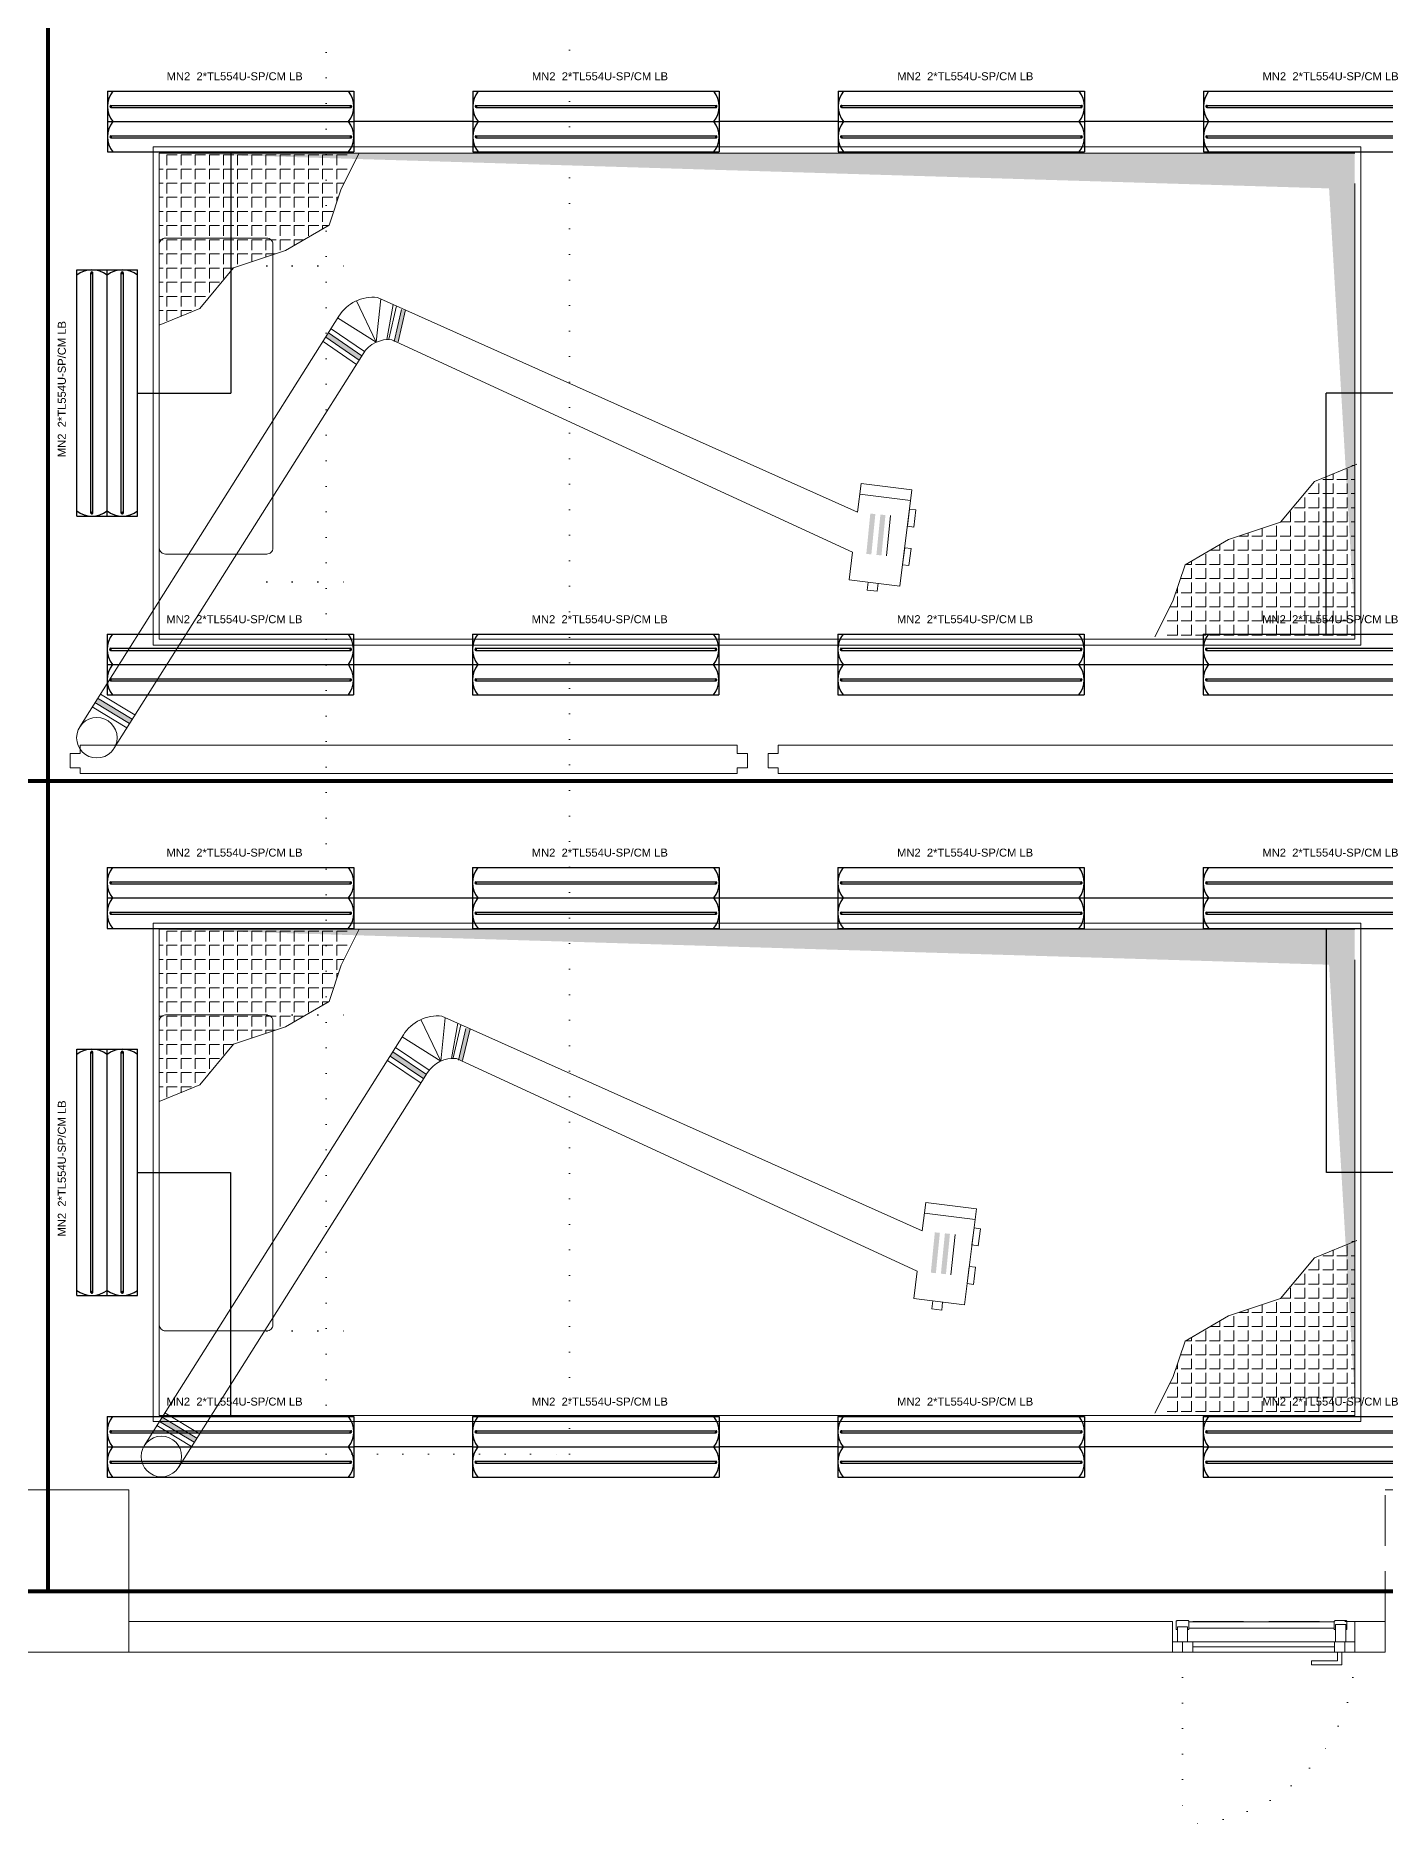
# Model space of a CAD drawing. Header units: metres. Extents: x -13316 to 152404, y -3899 to 30226.
# Drawn here: x 2614 to 3280, y 5035 to 5918 of the extents above; entities that cross this region are included whole.
import ezdxf

# ---------------------------------------------------------------- set-up
doc = ezdxf.new("R2010")
doc.units = ezdxf.units.M
doc.header["$LTSCALE"] = 100
doc.header["$MEASUREMENT"] = 0
for name, pattern in [('ACAD_ISO05W100', [33, 24, -3, 0, -3, 0, -3]), ('DOT2', [0.125, 0, -0.125]), ('HIDDEN', [0.375, 0.25, -0.125])]:
    doc.linetypes.add(name, pattern=pattern)
doc.layers.get('0').update_dxf_attribs({"color": 9, "lineweight": 9})
for name, color, linetype, lineweight in [('00', 9, 'Continuous', 9), ('01', 9, 'Continuous', 9), ('06B', 9, 'Continuous', 9), ('06D', 9, 'Continuous', 9), ('10', 9, 'Continuous', 9), ('15', 9, 'Continuous', 9), ('20', 9, 'DOT2', 9), ('bakırcı ekipman', 252, 'ACAD_ISO05W100', 9), ('E-2x54 W SIVAÜSTÜ FLUORESAN YÜKSEK TAVAN ARMATÜRÜ', 7, 'Continuous', 30), ('E-KABLO', 7, 'Continuous', 30)]:
    doc.layers.add(name, color=color, linetype=linetype, lineweight=lineweight)
doc.styles.add('Arial', font='arial.ttf', dxfattribs={"height": 2.5})

# ---------------------------------------------------------------- blocks, each defined once
blk = doc.blocks.new('2x54 W SIVAÜSTÜ FLUORESAN YÜKSEK TAVAN ARMATÜRÜ')
at = {"layer": 'E-2x54 W SIVAÜSTÜ FLUORESAN YÜKSEK TAVAN ARMATÜRÜ', "color": 4}
for p, q in [((-60.8, 15), (-60.8, -15)), ((-60.8, 15), (60.8, 15)), ((60.8, 15), (60.8, 0)), ((-60, 0), (-15, 0)), ((15, 0), (60, 0)), ((60.8, 0), (60.8, -15)), ((-60.8, -15), (60.8, -15))]:
    blk.add_line(p, q, dxfattribs=at)
at = {"layer": 'E-2x54 W SIVAÜSTÜ FLUORESAN YÜKSEK TAVAN ARMATÜRÜ', "color": 7}
for p, q in [((-60.8, 0), (60.8, 0)), ((-59.27, 8.01), (59.32, 8.01)), ((-59.16, 7.01), (59.44, 7)), ((-59.27, -6.99), (59.32, -6.99)), ((-59.16, -7.99), (59.44, -8))]:
    blk.add_line(p, q, dxfattribs=at)
for centre in [(-59.23, 7.63), (-59.23, 7.33), (59.36, 7.63), (59.36, 7.33), (-59.23, -7.37), (-59.23, -7.67), (59.36, -7.37), (59.36, -7.67)]:
    blk.add_circle(centre, 0.11, dxfattribs=at)
for centre, radius, start, end in [((-48.66, 7.5), 12.14, 141.85995, 218.14005), ((48.66, 7.5), 12.14, 321.85995, 38.14005), ((-59.12, 7.51), 0.515, 106.86737, 266.76121), ((-59.32, 7.49), 0.519, 289.2244, 84.40418), ((59.47, 7.51), 0.515, 106.86737, 266.76121), ((59.27, 7.49), 0.519, 289.2244, 84.40418), ((-48.66, -7.5), 12.14, 141.85995, 218.14005), ((-59.12, -7.49), 0.515, 106.86737, 266.76121), ((-59.32, -7.51), 0.519, 289.2244, 84.40418), ((48.66, -7.5), 12.14, 321.85995, 38.14005), ((59.47, -7.49), 0.515, 106.86737, 266.76121), ((59.27, -7.51), 0.519, 289.2244, 84.40418)]:
    blk.add_arc(centre, radius, start, end, dxfattribs=at)
at = {"layer": 'E-2x54 W SIVAÜSTÜ FLUORESAN YÜKSEK TAVAN ARMATÜRÜ', "color": 7, "style": 'Arial'}
blk.add_text('MN2  2*TL554U-SP/CM LB', height=3.9508, dxfattribs=at).set_placement((-31.61, 20.4))
blk = doc.blocks.new('p-kolon_80x80')
blk.add_lwpolyline([(-40, -40), (40, -40), (40, 40), (-40, 40)], close=True)
blk = doc.blocks.new('2.bod.sitatik')
at = {"layer": '01'}
blk.add_blockref('p-kolon_80x80', (2300, -3790), dxfattribs=at)
blk = doc.blocks.new('p-işyeri')
at = {"color": 0, "const_width": 2}
blk.add_lwpolyline([(200, 0), (200, 700), (-200, 700), (-200, 0)], close=True, dxfattribs=at)
blk = doc.blocks.new('rf')
at = {"layer": 'bakırcı ekipman', "color": 0, "lineweight": 0}
for p, q in [((174820.42, -9265.6), (174802.78, -9274.52)), ((174802.78, -9274.52), (174784.78, -9280.52)), ((174791.56, -9283.72), (174791.56, -9278.64)), ((174798.55, -9276.74), (174796.14, -9276.74)), ((174798.55, -9276.74), (174798.55, -9275.93)), ((174798.55, -9283.72), (174798.55, -9278.64)), ((174805.53, -9276.74), (174800.45, -9276.74)), ((174805.53, -9276.74), (174805.53, -9273.06)), ((174805.53, -9283.72), (174805.53, -9278.64)), ((174812.52, -9276.74), (174807.44, -9276.74)), ((174812.52, -9276.74), (174812.52, -9271.66)), ((174812.52, -9283.72), (174812.52, -9278.64)), ((174819.5, -9276.74), (174814.42, -9276.74)), ((174819.5, -9276.74), (174819.5, -9271.66)), ((174819.5, -9283.72), (174819.5, -9278.64)), ((174784.78, -9280.52), (174772.35, -9301.95)), ((174784.58, -9283.72), (174782.92, -9283.72)), ((174784.58, -9283.72), (174784.58, -9280.87)), ((174784.58, -9290.71), (174784.58, -9285.63)), ((174791.56, -9283.72), (174786.48, -9283.72)), ((174791.56, -9290.71), (174791.56, -9285.63)), ((174798.55, -9283.72), (174793.47, -9283.72)), ((174798.55, -9290.71), (174798.55, -9285.63)), ((174805.53, -9283.72), (174800.45, -9283.72)), ((174805.53, -9290.71), (174805.53, -9285.63)), ((174812.52, -9283.72), (174807.44, -9283.72)), ((174812.52, -9290.71), (174812.52, -9285.63)), ((174819.5, -9283.72), (174814.42, -9283.72)), ((174819.5, -9290.71), (174819.5, -9285.63)), ((174777.59, -9297.69), (174777.59, -9292.91)), ((174784.58, -9290.71), (174779.5, -9290.71)), ((174784.58, -9297.69), (174784.58, -9292.61)), ((174791.56, -9290.71), (174786.48, -9290.71)), ((174791.56, -9297.69), (174791.56, -9292.61)), ((174798.55, -9290.71), (174793.47, -9290.71)), ((174798.55, -9297.69), (174798.55, -9292.61)), ((174805.53, -9290.71), (174800.45, -9290.71)), ((174805.53, -9297.69), (174805.53, -9292.61)), ((174812.52, -9290.71), (174807.44, -9290.71)), ((174812.52, -9297.69), (174812.52, -9292.61)), ((174819.5, -9290.71), (174814.42, -9290.71)), ((174819.5, -9297.69), (174819.5, -9292.61)), ((174772.35, -9301.95), (174763.77, -9327.67)), ((174777.59, -9304.68), (174772.51, -9304.68)), ((174777.59, -9297.69), (174774.82, -9297.69)), ((174777.59, -9304.68), (174777.59, -9299.6)), ((174784.58, -9297.69), (174779.5, -9297.69)), ((174784.58, -9304.68), (174779.5, -9304.68)), ((174784.58, -9304.68), (174784.58, -9299.6)), ((174791.56, -9297.69), (174786.48, -9297.69)), ((174791.56, -9304.68), (174786.48, -9304.68)), ((174791.56, -9304.68), (174791.56, -9299.6)), ((174798.55, -9297.69), (174793.47, -9297.69)), ((174798.55, -9304.68), (174793.47, -9304.68)), ((174798.55, -9304.68), (174798.55, -9299.6)), ((174805.53, -9297.69), (174800.45, -9297.69)), ((174805.53, -9304.68), (174800.45, -9304.68)), ((174805.53, -9304.68), (174805.53, -9299.6)), ((174812.52, -9297.69), (174807.44, -9297.69)), ((174812.52, -9304.68), (174807.44, -9304.68)), ((174812.52, -9304.68), (174812.52, -9299.6)), ((174819.5, -9297.69), (174814.42, -9297.69)), ((174819.5, -9304.68), (174814.42, -9304.68)), ((174819.5, -9304.68), (174819.5, -9299.6)), ((174770.61, -9311.66), (174769.11, -9311.66)), ((174770.61, -9311.66), (174770.61, -9307.16)), ((174770.61, -9318.65), (174770.61, -9313.57)), ((174777.59, -9311.66), (174772.51, -9311.66)), ((174777.59, -9311.66), (174777.59, -9306.58)), ((174777.59, -9318.65), (174777.59, -9313.57)), ((174784.58, -9311.66), (174779.5, -9311.66)), ((174784.58, -9311.66), (174784.58, -9306.58)), ((174784.58, -9318.65), (174784.58, -9313.57)), ((174791.56, -9311.66), (174786.48, -9311.66)), ((174791.56, -9311.66), (174791.56, -9306.58)), ((174791.56, -9318.65), (174791.56, -9313.57)), ((174798.55, -9311.66), (174793.47, -9311.66)), ((174798.55, -9311.66), (174798.55, -9306.58)), ((174798.55, -9318.65), (174798.55, -9313.57)), ((174805.53, -9311.66), (174800.45, -9311.66)), ((174805.53, -9311.66), (174805.53, -9306.58)), ((174805.53, -9318.65), (174805.53, -9313.57)), ((174812.52, -9311.66), (174807.44, -9311.66)), ((174812.52, -9311.66), (174812.52, -9306.58)), ((174812.52, -9318.65), (174812.52, -9313.57)), ((174819.5, -9311.66), (174814.42, -9311.66)), ((174819.5, -9311.66), (174819.5, -9306.58)), ((174819.5, -9318.65), (174819.5, -9313.57)), ((174770.61, -9318.65), (174766.78, -9318.65)), ((174770.61, -9325.63), (174770.61, -9320.55)), ((174777.59, -9318.65), (174772.51, -9318.65)), ((174777.59, -9325.63), (174777.59, -9320.55)), ((174784.58, -9318.65), (174779.5, -9318.65)), ((174784.58, -9325.63), (174784.58, -9320.55)), ((174791.56, -9318.65), (174786.48, -9318.65)), ((174791.56, -9325.63), (174791.56, -9320.55)), ((174798.55, -9318.65), (174793.47, -9318.65)), ((174798.55, -9325.63), (174798.55, -9320.55)), ((174805.53, -9318.65), (174800.45, -9318.65)), ((174805.53, -9325.63), (174805.53, -9320.55)), ((174812.52, -9318.65), (174807.44, -9318.65)), ((174812.52, -9325.63), (174812.52, -9320.55)), ((174819.5, -9318.65), (174814.42, -9318.65)), ((174819.5, -9325.63), (174819.5, -9320.55)), ((174763.77, -9327.67), (174743.62, -9344.38)), ((174763.62, -9332.62), (174763.62, -9327.79)), ((174770.61, -9325.63), (174765.53, -9325.63)), ((174770.61, -9332.62), (174770.61, -9327.54)), ((174777.59, -9325.63), (174772.51, -9325.63)), ((174777.59, -9332.62), (174777.59, -9327.54)), ((174784.58, -9325.63), (174779.5, -9325.63)), ((174784.58, -9332.62), (174784.58, -9327.54)), ((174791.56, -9325.63), (174786.48, -9325.63)), ((174791.56, -9332.62), (174791.56, -9327.54)), ((174798.55, -9325.63), (174793.47, -9325.63)), ((174798.55, -9332.62), (174798.55, -9327.54)), ((174805.53, -9325.63), (174800.45, -9325.63)), ((174805.53, -9332.62), (174805.53, -9327.54)), ((174812.52, -9325.63), (174807.44, -9325.63)), ((174812.52, -9332.62), (174812.52, -9327.54)), ((174819.5, -9325.63), (174814.42, -9325.63)), ((174819.5, -9332.62), (174819.5, -9327.54)), ((174749.65, -9339.6), (174749.38, -9339.6)), ((174749.65, -9339.6), (174749.65, -9339.38)), ((174756.64, -9339.6), (174751.56, -9339.6)), ((174756.64, -9339.6), (174756.64, -9334.52)), ((174763.62, -9332.62), (174758.54, -9332.62)), ((174763.62, -9339.6), (174758.54, -9339.6)), ((174763.62, -9339.6), (174763.62, -9334.52)), ((174770.61, -9332.62), (174765.53, -9332.62)), ((174770.61, -9339.6), (174765.53, -9339.6)), ((174770.61, -9339.6), (174770.61, -9334.52)), ((174777.59, -9332.62), (174772.51, -9332.62)), ((174777.59, -9339.6), (174772.51, -9339.6)), ((174777.59, -9339.6), (174777.59, -9334.52)), ((174784.58, -9332.62), (174779.5, -9332.62)), ((174784.58, -9339.6), (174779.5, -9339.6)), ((174784.58, -9339.6), (174784.58, -9334.52)), ((174791.56, -9332.62), (174786.48, -9332.62)), ((174791.56, -9339.6), (174786.48, -9339.6)), ((174791.56, -9339.6), (174791.56, -9334.52)), ((174798.55, -9332.62), (174793.47, -9332.62)), ((174798.55, -9339.6), (174793.47, -9339.6)), ((174798.55, -9339.6), (174798.55, -9334.52)), ((174805.53, -9332.62), (174800.45, -9332.62)), ((174805.53, -9339.6), (174800.45, -9339.6)), ((174805.53, -9339.6), (174805.53, -9334.52)), ((174812.52, -9332.62), (174807.44, -9332.62)), ((174812.52, -9339.6), (174807.44, -9339.6)), ((174812.52, -9339.6), (174812.52, -9334.52)), ((174819.5, -9332.62), (174814.42, -9332.62)), ((174819.5, -9339.6), (174814.42, -9339.6)), ((174819.5, -9339.6), (174819.5, -9334.52)), ((174743.62, -9344.38), (174735.05, -9365.29)), ((174742.67, -9353.57), (174742.67, -9348.49)), ((174749.65, -9346.59), (174744.57, -9346.59)), ((174749.65, -9346.59), (174749.65, -9341.51)), ((174749.65, -9353.57), (174749.65, -9348.49)), ((174756.64, -9346.59), (174751.56, -9346.59)), ((174756.64, -9346.59), (174756.64, -9341.51)), ((174756.64, -9353.57), (174756.64, -9348.49)), ((174763.62, -9346.59), (174758.54, -9346.59)), ((174763.62, -9346.59), (174763.62, -9341.51)), ((174763.62, -9353.57), (174763.62, -9348.49)), ((174770.61, -9346.59), (174765.53, -9346.59)), ((174770.61, -9346.59), (174770.61, -9341.51)), ((174770.61, -9353.57), (174770.61, -9348.49)), ((174777.59, -9346.59), (174772.51, -9346.59)), ((174777.59, -9346.59), (174777.59, -9341.51)), ((174777.59, -9353.57), (174777.59, -9348.49)), ((174784.58, -9346.59), (174779.5, -9346.59)), ((174784.58, -9346.59), (174784.58, -9341.51)), ((174784.58, -9353.57), (174784.58, -9348.49)), ((174791.56, -9346.59), (174786.48, -9346.59)), ((174791.56, -9346.59), (174791.56, -9341.51)), ((174791.56, -9353.57), (174791.56, -9348.49)), ((174798.55, -9346.59), (174793.47, -9346.59)), ((174798.55, -9346.59), (174798.55, -9341.51)), ((174798.55, -9353.57), (174798.55, -9348.49)), ((174805.53, -9346.59), (174800.45, -9346.59)), ((174805.53, -9346.59), (174805.53, -9341.51)), ((174805.53, -9353.57), (174805.53, -9348.49)), ((174812.52, -9346.59), (174807.44, -9346.59)), ((174812.52, -9346.59), (174812.52, -9341.51)), ((174812.52, -9353.57), (174812.52, -9348.49)), ((174819.5, -9346.59), (174814.42, -9346.59)), ((174819.5, -9346.59), (174819.5, -9341.51)), ((174819.5, -9353.57), (174819.5, -9348.49)), ((174742.67, -9353.57), (174739.66, -9353.57)), ((174742.67, -9360.56), (174742.67, -9355.48)), ((174749.65, -9353.57), (174744.57, -9353.57)), ((174749.65, -9360.56), (174749.65, -9355.48)), ((174756.64, -9353.57), (174751.56, -9353.57)), ((174756.64, -9360.56), (174756.64, -9355.48)), ((174763.62, -9353.57), (174758.54, -9353.57)), ((174763.62, -9360.56), (174763.62, -9355.48)), ((174770.61, -9353.57), (174765.53, -9353.57)), ((174770.61, -9360.56), (174770.61, -9355.48)), ((174777.59, -9353.57), (174772.51, -9353.57)), ((174777.59, -9360.56), (174777.59, -9355.48)), ((174784.58, -9353.57), (174779.5, -9353.57)), ((174784.58, -9360.56), (174784.58, -9355.48)), ((174791.56, -9353.57), (174786.48, -9353.57)), ((174791.56, -9360.56), (174791.56, -9355.48)), ((174798.55, -9353.57), (174793.47, -9353.57)), ((174798.55, -9360.56), (174798.55, -9355.48)), ((174805.53, -9353.57), (174800.45, -9353.57)), ((174805.53, -9360.56), (174805.53, -9355.48)), ((174812.52, -9353.57), (174807.44, -9353.57)), ((174812.52, -9360.56), (174812.52, -9355.48)), ((174819.5, -9353.57), (174814.42, -9353.57)), ((174819.5, -9360.56), (174819.5, -9355.48)), ((174735.68, -9364.29), (174735.68, -9362.82)), ((174742.67, -9360.56), (174737.59, -9360.56)), ((174742.67, -9364.29), (174742.67, -9362.46)), ((174749.65, -9360.56), (174744.57, -9360.56)), ((174749.65, -9364.29), (174749.65, -9362.46)), ((174756.64, -9360.56), (174751.56, -9360.56)), ((174756.64, -9364.29), (174756.64, -9362.46)), ((174763.62, -9360.56), (174758.54, -9360.56)), ((174763.62, -9364.29), (174763.62, -9362.46)), ((174770.61, -9360.56), (174765.53, -9360.56)), ((174770.61, -9364.29), (174770.61, -9362.46)), ((174777.59, -9360.56), (174772.51, -9360.56)), ((174777.59, -9364.29), (174777.59, -9362.46)), ((174784.58, -9360.56), (174779.5, -9360.56)), ((174784.58, -9364.29), (174784.58, -9362.46)), ((174791.56, -9360.56), (174786.48, -9360.56)), ((174791.56, -9364.29), (174791.56, -9362.46)), ((174798.55, -9360.56), (174793.47, -9360.56)), ((174798.55, -9364.29), (174798.55, -9362.46)), ((174805.53, -9360.56), (174800.45, -9360.56)), ((174805.53, -9364.29), (174805.53, -9362.46)), ((174812.52, -9360.56), (174807.44, -9360.56)), ((174812.52, -9364.29), (174812.52, -9362.46)), ((174819.5, -9360.56), (174814.42, -9360.56)), ((174819.5, -9364.29), (174819.5, -9362.46))]:
    blk.add_line(p, q, dxfattribs=at)
blk = doc.blocks.new('p-mekanik_boyahane_mahal12')
for points in [[(156.33, 193.91), (154.33, 194.1), (150.66, 178.39), (152.67, 178.19)], [(156.33, 193.91), (154.33, 194.1), (150.66, 178.39), (152.67, 178.19)], [(133.53, 169.17), (134.85, 171.3), (118.3, 182.55), (116.97, 180.43)], [(133.53, 169.17), (134.85, 171.3), (118.3, 182.55), (116.97, 180.43)], [(20.17, -10.25), (21.49, -8.13), (4.38, 2.22), (3.05, 0.1)], [(20.17, -10.25), (21.49, -8.13), (4.38, 2.22), (3.05, 0.1)], [(20.17, -10.25), (21.49, -8.13), (4.38, 2.22), (3.05, 0.1)]]:
    blk.add_hatch(color=256).paths.add_polyline_path(points)
h = blk.add_hatch(color=256)
h.paths.add_polyline_path([(388.73, 73), (391.22, 72.75), (393.19, 92.66), (390.7, 92.9)])
h.paths.add_polyline_path([(383.75, 73.49), (386.24, 73.25), (388.21, 93.15), (385.72, 93.4)])
h = blk.add_hatch(color=256)
h.paths.add_polyline_path([(388.73, 73), (391.22, 72.75), (393.19, 92.66), (390.7, 92.9)])
h.paths.add_polyline_path([(383.75, 73.49), (386.24, 73.25), (388.21, 93.15), (385.72, 93.4)])
for p, q in [((0, 246), (596, 246)), ((0, 3), (0, 246)), ((3, 243), (593, 243)), ((3, 3), (3, 243)), ((6.73, 242.09), (6.73, 237.01)), ((6.73, 242.09), (11.81, 242.09)), ((13.72, 242.09), (13.72, 237.01)), ((13.72, 242.09), (18.8, 242.09)), ((20.7, 242.09), (20.7, 237.01)), ((20.7, 242.09), (25.78, 242.09)), ((27.69, 242.09), (27.69, 237.01)), ((27.69, 242.09), (32.77, 242.09)), ((34.67, 242.09), (34.67, 237.01)), ((34.67, 242.09), (39.75, 242.09)), ((41.66, 242.09), (41.66, 237.01)), ((41.66, 242.09), (46.74, 242.09)), ((48.64, 242.09), (48.64, 237.01)), ((48.64, 242.09), (53.72, 242.09)), ((55.63, 242.09), (55.63, 237.01)), ((55.63, 242.09), (60.71, 242.09)), ((62.61, 242.09), (62.61, 237.01)), ((62.61, 242.09), (67.69, 242.09)), ((69.6, 242.09), (69.6, 237.01)), ((69.6, 242.09), (74.68, 242.09)), ((76.58, 242.09), (76.58, 237.01)), ((76.58, 242.09), (81.66, 242.09)), ((83.57, 242.09), (83.57, 237.01)), ((83.57, 242.09), (88.65, 242.09)), ((90.55, 242.09), (90.55, 237.01)), ((90.55, 242.09), (95.63, 242.09)), ((101.69, 243), (92.77, 225.37)), ((596, 246), (596, 0)), ((3, 235.1), (4.83, 235.1)), ((6.73, 235.1), (6.73, 230.02)), ((6.73, 235.1), (11.81, 235.1)), ((13.72, 235.1), (13.72, 230.02)), ((13.72, 235.1), (18.8, 235.1)), ((20.7, 235.1), (20.7, 230.02)), ((20.7, 235.1), (25.78, 235.1)), ((27.69, 235.1), (27.69, 230.02)), ((27.69, 235.1), (32.77, 235.1)), ((34.67, 235.1), (34.67, 230.02)), ((34.67, 235.1), (39.75, 235.1)), ((41.66, 235.1), (41.66, 230.02)), ((41.66, 235.1), (46.74, 235.1)), ((48.64, 235.1), (48.64, 230.02)), ((48.64, 235.1), (53.72, 235.1)), ((55.63, 235.1), (55.63, 230.02)), ((55.63, 235.1), (60.71, 235.1)), ((62.61, 235.1), (62.61, 230.02)), ((62.61, 235.1), (67.69, 235.1)), ((69.6, 235.1), (69.6, 230.02)), ((69.6, 235.1), (74.68, 235.1)), ((76.58, 235.1), (76.58, 230.02)), ((76.58, 235.1), (81.66, 235.1)), ((83.57, 235.1), (83.57, 230.02)), ((83.57, 235.1), (88.65, 235.1)), ((90.55, 235.1), (90.55, 230.02)), ((90.55, 235.1), (95.63, 235.1)), ((3, 228.12), (4.83, 228.12)), ((3, 221.13), (4.83, 221.13)), ((6.73, 228.12), (6.73, 223.04)), ((6.73, 228.12), (11.81, 228.12)), ((6.73, 221.13), (6.73, 216.05)), ((6.73, 221.13), (11.81, 221.13)), ((13.72, 228.12), (13.72, 223.04)), ((13.72, 228.12), (18.8, 228.12)), ((13.72, 221.13), (13.72, 216.05)), ((13.72, 221.13), (18.8, 221.13)), ((20.7, 228.12), (20.7, 223.04)), ((20.7, 228.12), (25.78, 228.12)), ((20.7, 221.13), (20.7, 216.05)), ((20.7, 221.13), (25.78, 221.13)), ((27.69, 228.12), (27.69, 223.04)), ((27.69, 228.12), (32.77, 228.12)), ((27.69, 221.13), (27.69, 216.05)), ((27.69, 221.13), (32.77, 221.13)), ((34.67, 228.12), (34.67, 223.04)), ((34.67, 228.12), (39.75, 228.12)), ((34.67, 221.13), (34.67, 216.05)), ((34.67, 221.13), (39.75, 221.13)), ((41.66, 228.12), (41.66, 223.04)), ((41.66, 228.12), (46.74, 228.12)), ((41.66, 221.13), (41.66, 216.05)), ((41.66, 221.13), (46.74, 221.13)), ((48.64, 228.12), (48.64, 223.04)), ((48.64, 228.12), (53.72, 228.12)), ((48.64, 221.13), (48.64, 216.05)), ((48.64, 221.13), (53.72, 221.13)), ((55.63, 228.12), (55.63, 223.04)), ((55.63, 228.12), (60.71, 228.12)), ((55.63, 221.13), (55.63, 216.05)), ((55.63, 221.13), (60.71, 221.13)), ((62.61, 228.12), (62.61, 223.04)), ((62.61, 228.12), (67.69, 228.12)), ((62.61, 221.13), (62.61, 216.05)), ((62.61, 221.13), (67.69, 221.13)), ((69.6, 228.12), (69.6, 223.04)), ((69.6, 228.12), (74.68, 228.12)), ((69.6, 221.13), (69.6, 216.05)), ((69.6, 221.13), (74.68, 221.13)), ((76.58, 228.12), (76.58, 223.04)), ((76.58, 228.12), (81.66, 228.12)), ((76.58, 221.13), (76.58, 216.05)), ((76.58, 221.13), (81.66, 221.13)), ((83.57, 228.12), (83.57, 223.04)), ((83.57, 228.12), (88.65, 228.12)), ((83.57, 221.13), (83.57, 216.05)), ((83.57, 221.13), (88.65, 221.13)), ((92.77, 225.37), (86.77, 207.36)), ((90.55, 228.12), (90.55, 223.04)), ((90.55, 228.12), (94.23, 228.12)), ((90.55, 221.13), (90.55, 218.72)), ((90.55, 221.13), (91.36, 221.13)), ((593, 228), (593, 3)), ((3, 214.15), (4.83, 214.15)), ((6.73, 214.15), (6.73, 209.07)), ((6.73, 214.15), (11.81, 214.15)), ((13.72, 214.15), (13.72, 209.07)), ((13.72, 214.15), (18.8, 214.15)), ((20.7, 214.15), (20.7, 209.07)), ((20.7, 214.15), (25.78, 214.15)), ((27.69, 214.15), (27.69, 209.07)), ((27.69, 214.15), (32.77, 214.15)), ((34.67, 214.15), (34.67, 209.07)), ((34.67, 214.15), (39.75, 214.15)), ((41.66, 214.15), (41.66, 209.07)), ((41.66, 214.15), (46.74, 214.15)), ((48.64, 214.15), (48.64, 209.07)), ((48.64, 214.15), (53.72, 214.15)), ((55.63, 214.15), (55.63, 209.07)), ((55.63, 214.15), (60.71, 214.15)), ((62.61, 214.15), (62.61, 209.07)), ((62.61, 214.15), (67.69, 214.15)), ((69.6, 214.15), (69.6, 209.07)), ((69.6, 214.15), (74.68, 214.15)), ((76.58, 214.15), (76.58, 209.07)), ((76.58, 214.15), (81.66, 214.15)), ((83.57, 214.15), (83.57, 209.07)), ((83.57, 214.15), (88.65, 214.15)), ((3, 207.16), (4.83, 207.16)), ((6.73, 207.16), (6.73, 202.08)), ((6.73, 207.16), (11.81, 207.16)), ((13.72, 207.16), (13.72, 202.08)), ((13.72, 207.16), (18.8, 207.16)), ((20.7, 207.16), (20.7, 202.08)), ((20.7, 207.16), (25.78, 207.16)), ((27.69, 207.16), (27.69, 202.08)), ((27.69, 207.16), (32.77, 207.16)), ((34.67, 207.16), (34.67, 202.08)), ((34.67, 207.16), (39.75, 207.16)), ((41.66, 207.16), (41.66, 202.08)), ((41.66, 207.16), (46.74, 207.16)), ((48.64, 207.16), (48.64, 202.08)), ((48.64, 207.16), (53.72, 207.16)), ((55.63, 207.16), (55.63, 202.08)), ((55.63, 207.16), (60.71, 207.16)), ((62.61, 207.16), (62.61, 202.08)), ((62.61, 207.16), (67.69, 207.16)), ((86.77, 207.36), (65.34, 194.93)), ((69.6, 207.16), (69.6, 202.08)), ((69.6, 207.16), (74.68, 207.16)), ((76.58, 207.16), (76.58, 202.08)), ((76.58, 207.16), (81.66, 207.16)), ((83.57, 207.16), (83.57, 205.5)), ((83.57, 207.16), (86.42, 207.16)), ((3, 200.18), (4.83, 200.18)), ((6.73, 200.18), (6.73, 195.1)), ((6.73, 200.18), (11.81, 200.18)), ((13.72, 200.18), (13.72, 195.1)), ((13.72, 200.18), (18.8, 200.18)), ((20.7, 200.18), (20.7, 195.1)), ((20.7, 200.18), (25.78, 200.18)), ((27.69, 200.18), (27.69, 195.1)), ((27.69, 200.18), (32.77, 200.18)), ((34.67, 200.18), (34.67, 195.1)), ((34.67, 200.18), (39.75, 200.18)), ((65.34, 194.93), (39.63, 186.35)), ((41.66, 200.18), (41.66, 195.1)), ((41.66, 200.18), (46.74, 200.18)), ((48.64, 200.18), (48.64, 195.1)), ((48.64, 200.18), (53.72, 200.18)), ((55.63, 200.18), (55.63, 195.1)), ((55.63, 200.18), (60.71, 200.18)), ((62.61, 200.18), (62.61, 195.1)), ((62.61, 200.18), (67.69, 200.18)), ((69.6, 200.18), (69.6, 197.4)), ((69.6, 200.18), (74.39, 200.18)), ((141.86, 177.97), (132.1, 198.44)), ((141.86, 177.97), (132.1, 198.44)), ((141.86, 177.97), (144.14, 199.36)), ((141.86, 177.97), (144.14, 199.36)), ((142.47, 200.11), (379.46, 94.14)), ((142.47, 200.11), (379.46, 94.14)), ((147.13, 179.28), (150.29, 196.61)), ((147.13, 179.28), (150.29, 196.61)), ((148.04, 179.55), (151.86, 195.91)), ((148.04, 179.55), (151.86, 195.91)), ((-4.47, -11.96), (123.43, 190.89)), ((-4.47, -11.96), (123.43, 190.89)), ((3, 193.19), (4.83, 193.19)), ((3, 186.21), (4.83, 186.21)), ((6.73, 193.19), (6.73, 188.11)), ((6.73, 193.19), (11.81, 193.19)), ((6.73, 186.21), (6.73, 181.13)), ((6.73, 186.21), (11.81, 186.21)), ((13.72, 193.19), (13.72, 188.11)), ((13.72, 193.19), (18.8, 193.19)), ((13.72, 186.21), (13.72, 181.13)), ((13.72, 186.21), (18.8, 186.21)), ((20.7, 193.19), (20.7, 188.11)), ((20.7, 193.19), (25.78, 193.19)), ((20.7, 186.21), (20.7, 181.13)), ((20.7, 186.21), (25.78, 186.21)), ((39.63, 186.35), (22.91, 166.2)), ((27.69, 193.19), (27.69, 188.11)), ((27.69, 193.19), (32.77, 193.19)), ((27.69, 186.21), (27.69, 181.13)), ((27.69, 186.21), (32.77, 186.21)), ((34.67, 193.19), (34.67, 188.11)), ((34.67, 193.19), (39.75, 193.19)), ((34.67, 186.21), (34.67, 181.13)), ((34.67, 186.21), (39.5, 186.21)), ((41.66, 193.19), (41.66, 188.11)), ((41.66, 193.19), (46.74, 193.19)), ((48.64, 193.19), (48.64, 189.36)), ((48.64, 193.19), (53.72, 193.19)), ((55.63, 193.19), (55.63, 191.69)), ((55.63, 193.19), (60.13, 193.19)), ((141.86, 177.97), (122.85, 189.96)), ((141.86, 177.97), (122.85, 189.96)), ((150.66, 178.39), (154.33, 194.1)), ((150.66, 178.39), (154.33, 194.1)), ((152.67, 178.19), (156.33, 193.91)), ((152.67, 178.19), (156.33, 193.91)), ((3, 179.22), (4.83, 179.22)), ((6.73, 179.22), (6.73, 174.14)), ((6.73, 179.22), (11.81, 179.22)), ((13.72, 179.22), (13.72, 174.14)), ((13.72, 179.22), (18.8, 179.22)), ((20.7, 179.22), (20.7, 174.14)), ((20.7, 179.22), (25.78, 179.22)), ((27.69, 179.22), (27.69, 174.14)), ((27.69, 179.22), (32.77, 179.22)), ((132.2, 167.05), (115.65, 178.31)), ((132.2, 167.05), (115.65, 178.31)), ((133.53, 169.17), (116.97, 180.43)), ((133.53, 169.17), (116.97, 180.43)), ((134.85, 171.3), (118.3, 182.55)), ((134.85, 171.3), (118.3, 182.55)), ((136.17, 173.42), (119.62, 184.67)), ((136.17, 173.42), (119.62, 184.67)), ((149.64, 179.23), (376.99, 74.29)), ((149.64, 179.23), (376.99, 74.29)), ((3, 172.24), (4.83, 172.24)), ((6.73, 172.24), (6.73, 167.16)), ((6.73, 172.24), (11.81, 172.24)), ((12.45, -22.62), (135.36, 172.31)), ((12.45, -22.62), (135.36, 172.31)), ((13.72, 172.24), (13.72, 167.16)), ((13.72, 172.24), (18.8, 172.24)), ((20.7, 172.24), (20.7, 167.16)), ((20.7, 172.24), (25.78, 172.24)), ((27.69, 172.24), (27.69, 171.96)), ((27.69, 172.24), (27.92, 172.24)), ((22.91, 166.2), (3, 158.04)), ((3, 165.25), (4.83, 165.25)), ((6.73, 165.25), (6.73, 160.17)), ((6.73, 165.25), (11.81, 165.25)), ((13.72, 165.25), (13.72, 162.25)), ((13.72, 165.25), (18.8, 165.25)), ((379.46, 94.14), (381.21, 108.21)), ((379.46, 94.14), (381.21, 108.21)), ((381.21, 108.21), (406.24, 105.09)), ((381.21, 108.21), (406.24, 105.09)), ((380.55, 102.91), (405.58, 99.79)), ((380.55, 102.91), (405.58, 99.79)), ((406.24, 105.09), (400.33, 57.64)), ((406.24, 105.09), (400.33, 57.64)), ((395.68, 92.41), (393.7, 72.51)), ((395.68, 92.41), (393.7, 72.51)), ((375.31, 60.76), (376.99, 74.29)), ((375.31, 60.76), (376.99, 74.29)), ((400.33, 57.64), (375.31, 60.76)), ((400.33, 57.64), (375.31, 60.76)), ((384.66, 59.59), (384.17, 55.64)), ((384.66, 59.59), (384.17, 55.64)), ((389.1, 55.02), (384.17, 55.64)), ((389.1, 55.02), (384.17, 55.64)), ((389.59, 58.98), (389.1, 55.02)), ((389.59, 58.98), (389.1, 55.02)), ((20.17, -10.25), (3.05, 0.1)), ((20.17, -10.25), (3.05, 0.1)), ((20.17, -10.25), (3.05, 0.1)), ((21.49, -8.13), (4.38, 2.22)), ((21.49, -8.13), (4.38, 2.22)), ((21.49, -8.13), (4.38, 2.22)), ((22.73, -5.95), (5.78, 4.3)), ((22.73, -5.95), (5.78, 4.3)), ((22.73, -5.95), (5.78, 4.3)), ((18.85, -12.37), (1.73, -2.02)), ((18.85, -12.37), (1.73, -2.02)), ((18.85, -12.37), (1.73, -2.02))]:
    blk.add_line(p, q)
for points in [[(3, 243), (3, 3), (53.89, 3), (3, 3), (593, 3)], [(0, 3), (0, 0), (596, 0)]]:
    blk.add_lwpolyline(points)
for points in [[(405.06, 95.6), (404.01, 87.16), (407.14, 86.77), (408.19, 95.21)], [(405.06, 95.6), (404.01, 87.16), (407.14, 86.77), (408.19, 95.21)], [(402.69, 76.55), (401.64, 68.11), (404.77, 67.72), (405.82, 76.16)], [(402.69, 76.55), (401.64, 68.11), (404.77, 67.72), (405.82, 76.16)]]:
    blk.add_lwpolyline(points, close=True)
blk.add_circle((4.01, -17.25), 10)
blk.add_circle((4.01, -17.25), 10)
blk.add_circle((4.01, -17.25), 10)
for centre, radius in [((140.35, 180.22), 20), ((140.35, 180.22), 20), ((148.05, 164.31), 15), ((148.05, 164.31), 15)]:
    blk.add_arc(centre, radius, 83.9062, 147.76696)
blk.add_solid([(3, 243), (593, 243), (580.29, 225.53), (593, 11)])
at = {"extrusion": (0, 0, -1), "zscale": -1, "rotation": 270}
blk.add_blockref('rf', (8771.32, 174824.5), dxfattribs=at)
blk = doc.blocks.new('p-mekanik_boyahane_mahal11')
for points in [[(124.49, 165.51), (122.49, 165.71), (118.82, 150), (120.83, 149.8)], [(124.49, 165.51), (122.49, 165.71), (118.82, 150), (120.83, 149.8)], [(101.69, 140.78), (103.01, 142.9), (86.46, 154.16), (85.13, 152.04)], [(101.69, 140.78), (103.01, 142.9), (86.46, 154.16), (85.13, 152.04)], [(-11.67, -38.64), (-10.35, -36.52), (-27.46, -26.17), (-28.79, -28.29)], [(-11.67, -38.64), (-10.35, -36.52), (-27.46, -26.17), (-28.79, -28.29)], [(-11.67, -38.64), (-10.35, -36.52), (-27.46, -26.17), (-28.79, -28.29)]]:
    blk.add_hatch(color=256).paths.add_polyline_path(points)
h = blk.add_hatch(color=256)
h.paths.add_polyline_path([(356.89, 44.61), (359.38, 44.36), (361.35, 64.26), (358.86, 64.51)])
h.paths.add_polyline_path([(351.91, 45.1), (354.4, 44.85), (356.37, 64.76), (353.88, 65)])
h = blk.add_hatch(color=256)
h.paths.add_polyline_path([(356.89, 44.61), (359.38, 44.36), (361.35, 64.26), (358.86, 64.51)])
h.paths.add_polyline_path([(351.91, 45.1), (354.4, 44.85), (356.37, 64.76), (353.88, 65)])
for p, q in [((0, 246), (596, 246)), ((0, 3), (0, 246)), ((3, 243), (593, 243)), ((3, 3), (3, 243)), ((6.73, 242.09), (6.73, 237.01)), ((6.73, 242.09), (11.81, 242.09)), ((13.72, 242.09), (13.72, 237.01)), ((13.72, 242.09), (18.8, 242.09)), ((20.7, 242.09), (20.7, 237.01)), ((20.7, 242.09), (25.78, 242.09)), ((27.69, 242.09), (27.69, 237.01)), ((27.69, 242.09), (32.77, 242.09)), ((34.67, 242.09), (34.67, 237.01)), ((34.67, 242.09), (39.75, 242.09)), ((41.66, 242.09), (41.66, 237.01)), ((41.66, 242.09), (46.74, 242.09)), ((48.64, 242.09), (48.64, 237.01)), ((48.64, 242.09), (53.72, 242.09)), ((55.63, 242.09), (55.63, 237.01)), ((55.63, 242.09), (60.71, 242.09)), ((62.61, 242.09), (62.61, 237.01)), ((62.61, 242.09), (67.69, 242.09)), ((69.6, 242.09), (69.6, 237.01)), ((69.6, 242.09), (74.68, 242.09)), ((76.58, 242.09), (76.58, 237.01)), ((76.58, 242.09), (81.66, 242.09)), ((83.57, 242.09), (83.57, 237.01)), ((83.57, 242.09), (88.65, 242.09)), ((90.55, 242.09), (90.55, 237.01)), ((90.55, 242.09), (95.63, 242.09)), ((101.69, 243), (92.77, 225.37)), ((596, 246), (596, 0)), ((3, 235.1), (4.83, 235.1)), ((6.73, 235.1), (6.73, 230.02)), ((6.73, 235.1), (11.81, 235.1)), ((13.72, 235.1), (13.72, 230.02)), ((13.72, 235.1), (18.8, 235.1)), ((20.7, 235.1), (20.7, 230.02)), ((20.7, 235.1), (25.78, 235.1)), ((27.69, 235.1), (27.69, 230.02)), ((27.69, 235.1), (32.77, 235.1)), ((34.67, 235.1), (34.67, 230.02)), ((34.67, 235.1), (39.75, 235.1)), ((41.66, 235.1), (41.66, 230.02)), ((41.66, 235.1), (46.74, 235.1)), ((48.64, 235.1), (48.64, 230.02)), ((48.64, 235.1), (53.72, 235.1)), ((55.63, 235.1), (55.63, 230.02)), ((55.63, 235.1), (60.71, 235.1)), ((62.61, 235.1), (62.61, 230.02)), ((62.61, 235.1), (67.69, 235.1)), ((69.6, 235.1), (69.6, 230.02)), ((69.6, 235.1), (74.68, 235.1)), ((76.58, 235.1), (76.58, 230.02)), ((76.58, 235.1), (81.66, 235.1)), ((83.57, 235.1), (83.57, 230.02)), ((83.57, 235.1), (88.65, 235.1)), ((90.55, 235.1), (90.55, 230.02)), ((90.55, 235.1), (95.63, 235.1)), ((3, 228.12), (4.83, 228.12)), ((3, 221.13), (4.83, 221.13)), ((6.73, 228.12), (6.73, 223.04)), ((6.73, 228.12), (11.81, 228.12)), ((6.73, 221.13), (6.73, 216.05)), ((6.73, 221.13), (11.81, 221.13)), ((13.72, 228.12), (13.72, 223.04)), ((13.72, 228.12), (18.8, 228.12)), ((13.72, 221.13), (13.72, 216.05)), ((13.72, 221.13), (18.8, 221.13)), ((20.7, 228.12), (20.7, 223.04)), ((20.7, 228.12), (25.78, 228.12)), ((20.7, 221.13), (20.7, 216.05)), ((20.7, 221.13), (25.78, 221.13)), ((27.69, 228.12), (27.69, 223.04)), ((27.69, 228.12), (32.77, 228.12)), ((27.69, 221.13), (27.69, 216.05)), ((27.69, 221.13), (32.77, 221.13)), ((34.67, 228.12), (34.67, 223.04)), ((34.67, 228.12), (39.75, 228.12)), ((34.67, 221.13), (34.67, 216.05)), ((34.67, 221.13), (39.75, 221.13)), ((41.66, 228.12), (41.66, 223.04)), ((41.66, 228.12), (46.74, 228.12)), ((41.66, 221.13), (41.66, 216.05)), ((41.66, 221.13), (46.74, 221.13)), ((48.64, 228.12), (48.64, 223.04)), ((48.64, 228.12), (53.72, 228.12)), ((48.64, 221.13), (48.64, 216.05)), ((48.64, 221.13), (53.72, 221.13)), ((55.63, 228.12), (55.63, 223.04)), ((55.63, 228.12), (60.71, 228.12)), ((55.63, 221.13), (55.63, 216.05)), ((55.63, 221.13), (60.71, 221.13)), ((62.61, 228.12), (62.61, 223.04)), ((62.61, 228.12), (67.69, 228.12)), ((62.61, 221.13), (62.61, 216.05)), ((62.61, 221.13), (67.69, 221.13)), ((69.6, 228.12), (69.6, 223.04)), ((69.6, 228.12), (74.68, 228.12)), ((69.6, 221.13), (69.6, 216.05)), ((69.6, 221.13), (74.68, 221.13)), ((76.58, 228.12), (76.58, 223.04)), ((76.58, 228.12), (81.66, 228.12)), ((76.58, 221.13), (76.58, 216.05)), ((76.58, 221.13), (81.66, 221.13)), ((83.57, 228.12), (83.57, 223.04)), ((83.57, 228.12), (88.65, 228.12)), ((83.57, 221.13), (83.57, 216.05)), ((83.57, 221.13), (88.65, 221.13)), ((92.77, 225.37), (86.77, 207.36)), ((90.55, 228.12), (90.55, 223.04)), ((90.55, 228.12), (94.23, 228.12)), ((90.55, 221.13), (90.55, 218.72)), ((90.55, 221.13), (91.36, 221.13)), ((593, 228), (593, 3)), ((3, 214.15), (4.83, 214.15)), ((6.73, 214.15), (6.73, 209.07)), ((6.73, 214.15), (11.81, 214.15)), ((13.72, 214.15), (13.72, 209.07)), ((13.72, 214.15), (18.8, 214.15)), ((20.7, 214.15), (20.7, 209.07)), ((20.7, 214.15), (25.78, 214.15)), ((27.69, 214.15), (27.69, 209.07)), ((27.69, 214.15), (32.77, 214.15)), ((34.67, 214.15), (34.67, 209.07)), ((34.67, 214.15), (39.75, 214.15)), ((41.66, 214.15), (41.66, 209.07)), ((41.66, 214.15), (46.74, 214.15)), ((48.64, 214.15), (48.64, 209.07)), ((48.64, 214.15), (53.72, 214.15)), ((55.63, 214.15), (55.63, 209.07)), ((55.63, 214.15), (60.71, 214.15)), ((62.61, 214.15), (62.61, 209.07)), ((62.61, 214.15), (67.69, 214.15)), ((69.6, 214.15), (69.6, 209.07)), ((69.6, 214.15), (74.68, 214.15)), ((76.58, 214.15), (76.58, 209.07)), ((76.58, 214.15), (81.66, 214.15)), ((83.57, 214.15), (83.57, 209.07)), ((83.57, 214.15), (88.65, 214.15)), ((3, 207.16), (4.83, 207.16)), ((6.73, 207.16), (6.73, 202.08)), ((6.73, 207.16), (11.81, 207.16)), ((13.72, 207.16), (13.72, 202.08)), ((13.72, 207.16), (18.8, 207.16)), ((20.7, 207.16), (20.7, 202.08)), ((20.7, 207.16), (25.78, 207.16)), ((27.69, 207.16), (27.69, 202.08)), ((27.69, 207.16), (32.77, 207.16)), ((34.67, 207.16), (34.67, 202.08)), ((34.67, 207.16), (39.75, 207.16)), ((41.66, 207.16), (41.66, 202.08)), ((41.66, 207.16), (46.74, 207.16)), ((48.64, 207.16), (48.64, 202.08)), ((48.64, 207.16), (53.72, 207.16)), ((55.63, 207.16), (55.63, 202.08)), ((55.63, 207.16), (60.71, 207.16)), ((62.61, 207.16), (62.61, 202.08)), ((62.61, 207.16), (67.69, 207.16)), ((86.77, 207.36), (65.34, 194.93)), ((69.6, 207.16), (69.6, 202.08)), ((69.6, 207.16), (74.68, 207.16)), ((76.58, 207.16), (76.58, 202.08)), ((76.58, 207.16), (81.66, 207.16)), ((83.57, 207.16), (83.57, 205.5)), ((83.57, 207.16), (86.42, 207.16)), ((3, 200.18), (4.83, 200.18)), ((6.73, 200.18), (6.73, 195.1)), ((6.73, 200.18), (11.81, 200.18)), ((13.72, 200.18), (13.72, 195.1)), ((13.72, 200.18), (18.8, 200.18)), ((20.7, 200.18), (20.7, 195.1)), ((20.7, 200.18), (25.78, 200.18)), ((27.69, 200.18), (27.69, 195.1)), ((27.69, 200.18), (32.77, 200.18)), ((34.67, 200.18), (34.67, 195.1)), ((34.67, 200.18), (39.75, 200.18)), ((65.34, 194.93), (39.63, 186.35)), ((41.66, 200.18), (41.66, 195.1)), ((41.66, 200.18), (46.74, 200.18)), ((48.64, 200.18), (48.64, 195.1)), ((48.64, 200.18), (53.72, 200.18)), ((55.63, 200.18), (55.63, 195.1)), ((55.63, 200.18), (60.71, 200.18)), ((62.61, 200.18), (62.61, 195.1)), ((62.61, 200.18), (67.69, 200.18)), ((69.6, 200.18), (69.6, 197.4)), ((69.6, 200.18), (74.39, 200.18)), ((3, 193.19), (4.83, 193.19)), ((3, 186.21), (4.83, 186.21)), ((6.73, 193.19), (6.73, 188.11)), ((6.73, 193.19), (11.81, 193.19)), ((6.73, 186.21), (6.73, 181.13)), ((6.73, 186.21), (11.81, 186.21)), ((13.72, 193.19), (13.72, 188.11)), ((13.72, 193.19), (18.8, 193.19)), ((13.72, 186.21), (13.72, 181.13)), ((13.72, 186.21), (18.8, 186.21)), ((20.7, 193.19), (20.7, 188.11)), ((20.7, 193.19), (25.78, 193.19)), ((20.7, 186.21), (20.7, 181.13)), ((20.7, 186.21), (25.78, 186.21)), ((39.63, 186.35), (22.91, 166.2)), ((27.69, 193.19), (27.69, 188.11)), ((27.69, 193.19), (32.77, 193.19)), ((27.69, 186.21), (27.69, 181.13)), ((27.69, 186.21), (32.77, 186.21)), ((34.67, 193.19), (34.67, 188.11)), ((34.67, 193.19), (39.75, 193.19)), ((34.67, 186.21), (34.67, 181.13)), ((34.67, 186.21), (39.5, 186.21)), ((41.66, 193.19), (41.66, 188.11)), ((41.66, 193.19), (46.74, 193.19)), ((48.64, 193.19), (48.64, 189.36)), ((48.64, 193.19), (53.72, 193.19)), ((55.63, 193.19), (55.63, 191.69)), ((55.63, 193.19), (60.13, 193.19)), ((3, 179.22), (4.83, 179.22)), ((6.73, 179.22), (6.73, 174.14)), ((6.73, 179.22), (11.81, 179.22)), ((13.72, 179.22), (13.72, 174.14)), ((13.72, 179.22), (18.8, 179.22)), ((20.7, 179.22), (20.7, 174.14)), ((20.7, 179.22), (25.78, 179.22)), ((27.69, 179.22), (27.69, 174.14)), ((27.69, 179.22), (32.77, 179.22)), ((3, 172.24), (4.83, 172.24)), ((6.73, 172.24), (6.73, 167.16)), ((6.73, 172.24), (11.81, 172.24)), ((13.72, 172.24), (13.72, 167.16)), ((13.72, 172.24), (18.8, 172.24)), ((20.7, 172.24), (20.7, 167.16)), ((20.7, 172.24), (25.78, 172.24)), ((27.69, 172.24), (27.69, 171.96)), ((27.69, 172.24), (27.92, 172.24)), ((110.02, 149.58), (100.26, 170.04)), ((110.02, 149.58), (100.26, 170.04)), ((110.02, 149.58), (112.3, 170.96)), ((110.02, 149.58), (112.3, 170.96)), ((110.63, 171.71), (347.62, 65.75)), ((110.63, 171.71), (347.62, 65.75)), ((115.29, 150.89), (118.45, 168.22)), ((115.29, 150.89), (118.45, 168.22)), ((-36.31, -40.35), (91.59, 162.49)), ((-36.31, -40.35), (91.59, 162.49)), ((22.91, 166.2), (3, 158.04)), ((3, 165.25), (4.83, 165.25)), ((6.73, 165.25), (6.73, 160.17)), ((6.73, 165.25), (11.81, 165.25)), ((13.72, 165.25), (13.72, 162.25)), ((13.72, 165.25), (18.8, 165.25)), ((110.02, 149.58), (91.01, 161.57)), ((110.02, 149.58), (91.01, 161.57)), ((116.2, 151.16), (120.02, 167.51)), ((116.2, 151.16), (120.02, 167.51)), ((118.82, 150), (122.49, 165.71)), ((118.82, 150), (122.49, 165.71)), ((120.83, 149.8), (124.49, 165.51)), ((120.83, 149.8), (124.49, 165.51)), ((101.69, 140.78), (85.13, 152.04)), ((101.69, 140.78), (85.13, 152.04)), ((103.01, 142.9), (86.46, 154.16)), ((103.01, 142.9), (86.46, 154.16)), ((104.33, 145.03), (87.78, 156.28)), ((104.33, 145.03), (87.78, 156.28)), ((117.8, 150.83), (345.15, 45.9)), ((117.8, 150.83), (345.15, 45.9)), ((-19.39, -51.02), (103.52, 143.92)), ((-19.39, -51.02), (103.52, 143.92)), ((100.36, 138.66), (83.81, 149.91)), ((100.36, 138.66), (83.81, 149.91)), ((347.62, 65.75), (349.37, 79.81)), ((347.62, 65.75), (349.37, 79.81)), ((349.37, 79.81), (374.4, 76.7)), ((349.37, 79.81), (374.4, 76.7)), ((348.71, 74.51), (373.74, 71.4)), ((348.71, 74.51), (373.74, 71.4)), ((374.4, 76.7), (368.49, 29.25)), ((374.4, 76.7), (368.49, 29.25)), ((363.84, 64.02), (361.86, 44.11)), ((363.84, 64.02), (361.86, 44.11)), ((343.47, 32.36), (345.15, 45.9)), ((343.47, 32.36), (345.15, 45.9)), ((368.49, 29.25), (343.47, 32.36)), ((368.49, 29.25), (343.47, 32.36)), ((352.82, 31.2), (352.33, 27.24)), ((352.82, 31.2), (352.33, 27.24)), ((357.26, 26.63), (352.33, 27.24)), ((357.26, 26.63), (352.33, 27.24)), ((357.75, 30.59), (357.26, 26.63)), ((357.75, 30.59), (357.26, 26.63)), ((-10.35, -36.52), (-27.46, -26.17)), ((-10.35, -36.52), (-27.46, -26.17)), ((-10.35, -36.52), (-27.46, -26.17)), ((-9.11, -34.34), (-26.06, -24.1)), ((-9.11, -34.34), (-26.06, -24.1)), ((-9.11, -34.34), (-26.06, -24.1)), ((-12.99, -40.76), (-30.11, -30.41)), ((-12.99, -40.76), (-30.11, -30.41)), ((-12.99, -40.76), (-30.11, -30.41)), ((-11.67, -38.64), (-28.79, -28.29)), ((-11.67, -38.64), (-28.79, -28.29)), ((-11.67, -38.64), (-28.79, -28.29))]:
    blk.add_line(p, q)
for points in [[(3, 243), (3, 3), (53.89, 3), (3, 3), (593, 3)], [(0, 3), (0, 0), (596, 0)]]:
    blk.add_lwpolyline(points)
for points in [[(373.22, 67.2), (372.17, 58.76), (375.3, 58.37), (376.35, 66.81)], [(373.22, 67.2), (372.17, 58.76), (375.3, 58.37), (376.35, 66.81)], [(370.85, 48.16), (369.8, 39.72), (372.93, 39.33), (373.98, 47.77)], [(370.85, 48.16), (369.8, 39.72), (372.93, 39.33), (373.98, 47.77)]]:
    blk.add_lwpolyline(points, close=True)
blk.add_circle((-27.83, -45.64), 10)
blk.add_circle((-27.83, -45.64), 10)
blk.add_circle((-27.83, -45.64), 10)
for centre, radius in [((108.51, 151.82), 20), ((108.51, 151.82), 20), ((116.21, 135.92), 15), ((116.21, 135.92), 15)]:
    blk.add_arc(centre, radius, 83.9062, 147.76696)
blk.add_solid([(3, 243), (593, 243), (580.29, 225.53), (593, 11)])
at = {"extrusion": (0, 0, -1), "zscale": -1, "rotation": 270}
blk.add_blockref('rf', (8771.32, 174824.5), dxfattribs=at)
blk = doc.blocks.new('K-AL-01A')
at = {"layer": '06B'}
blk.add_lwpolyline([(2634.71, 4254.27), (2634.71, 4260.52), (2619.71, 4260.52), (2619.71, 4258.65), (2632.46, 4258.65), (2632.46, 4258.65), (2632.46, 4254.27), (2634.71, 4254.27)], dxfattribs=at)
at = {"layer": '06D'}
for p, q in [((2637.95, 4254.27), (2551.08, 4254.27)), ((2551.08, 4249.27), (2637.95, 4249.27))]:
    blk.add_line(p, q, dxfattribs=at)
for points in [[(2553.58, 4241.77), (2558.58, 4241.77), (2558.58, 4249.27), (2553.58, 4249.27)], [(2636.58, 4240.66), (2631.58, 4240.66), (2631.58, 4249.27), (2636.58, 4249.27)], [(2630.96, 4239.41), (2559.21, 4239.41), (2559.21, 4242.53), (2630.96, 4242.53)]]:
    blk.add_lwpolyline(points, close=True, dxfattribs=at)
for points in [[(2553.58, 4243.16), (2552.96, 4243.16), (2552.96, 4239.16, 0.414214), (2553.33, 4238.78), (2558.83, 4238.78, 0.414214), (2559.21, 4239.16), (2559.21, 4243.16), (2558.58, 4243.16)], [(2636.58, 4243.16), (2637.21, 4243.16), (2637.21, 4239.16, -0.414214), (2636.83, 4238.78), (2631.33, 4238.78, -0.414214), (2630.96, 4239.16), (2630.96, 4243.16), (2631.58, 4243.16)]]:
    blk.add_lwpolyline(points, format="xyb", dxfattribs=at)
at = {"layer": '10'}
for points in [[(2551.08, 4254.27), (2551.08, 4249.27), (2556.08, 4249.27), (2556.08, 4254.27)], [(2556.08, 4254.27), (2556.08, 4249.27), (2561.08, 4249.27), (2561.08, 4254.27)], [(2631.08, 4254.27), (2631.08, 4249.27), (2636.08, 4249.27), (2636.08, 4254.27)], [(2636.08, 4254.27), (2636.08, 4249.27), (2641.08, 4249.27), (2641.08, 4254.27)]]:
    blk.add_lwpolyline(points, close=True, dxfattribs=at)
at = {"layer": '15'}
blk.add_lwpolyline([(2561.08, 4251.77), (2631.08, 4251.77)], dxfattribs=at)
at = {"layer": '20'}
blk.add_lwpolyline([(2556.08, 4254.27), (2556.08, 4339.27)], dxfattribs=at)
blk.add_arc((2556.08, 4254.27), 85, 0, 90, dxfattribs=at)
blk = doc.blocks.new('2.bod.Mimari')
at = {"layer": '00'}
for points in [[(2855, -3830), (2340, -3830), (2340, -3815), (2855, -3815)], [(2960, -3830), (2945, -3830), (2945, -3815), (2960, -3815)]]:
    blk.add_lwpolyline(points, close=True, dxfattribs=at)
at = {"layer": '06D', "linetype": 'DOT2'}
blk.add_lwpolyline([(3925.09, -2030.56), (2527.42, -2030.56, 0.414214), (2437.42, -2120.56), (2437.42, -3732.3), (2557.42, -3732.3), (2557.42, -2180.56, -0.414214), (2587.42, -2150.56), (4072.19, -2150.56, -0.414214), (4102.19, -2180.56), (4102.19, -3758.35), (4222.19, -3758.35), (4222.19, -2119.1, 0.414214), (4132.19, -2029.1)], format="xyb", dxfattribs=at)
at = {"layer": '06D', "linetype": 'DOT2', "lineweight": -3}
for points in [[(2408, -3145.74), (2447.42, -3145.74)], [(2408, -3301.74), (2447.42, -3301.74)], [(2408, -3515.5), (2447.42, -3515.5)], [(2408, -3671.5), (2447.42, -3671.5)]]:
    blk.add_lwpolyline(points, dxfattribs=at)
at = {"layer": '06D'}
for points in [[(2645.22, -3386.5), (2640.22, -3386.5), (2640.22, -3382.36), (2315.95, -3382.36), (2315.95, -3386.5), (2310.95, -3386.5), (2310.95, -3393.5), (2315.95, -3393.5), (2315.95, -3396.36), (2640.22, -3396.36), (2640.22, -3393.5), (2645.22, -3393.5)], [(3016.89, -3386.5), (3011.89, -3386.5), (3011.89, -3382.36), (2660.47, -3382.36), (2660.47, -3386.5), (2655.47, -3386.5), (2655.47, -3393.5), (2660.47, -3393.5), (2660.47, -3396.36), (3011.89, -3396.36), (3011.89, -3393.5), (3016.89, -3393.5)]]:
    blk.add_lwpolyline(points, close=True, dxfattribs=at)
at = {"layer": '10'}
for points in [[(2358, -3132), (2408, -3132, -0.414214), (2411, -3135), (2411, -3285, -0.414214), (2408, -3288), (2358, -3288, -0.414214), (2355, -3285), (2355, -3135, -0.414214)], [(2358, -3515.5), (2408, -3515.5, -0.414214), (2411, -3518.5), (2411, -3668.5, -0.414214), (2408, -3671.5), (2358, -3671.5, -0.414214), (2355, -3668.5), (2355, -3518.5, -0.414214)]]:
    blk.add_lwpolyline(points, format="xyb", close=True, dxfattribs=at)
at = {"layer": '20', "color": 251, "linetype": 'HIDDEN'}
blk.add_lwpolyline([(1560, -3030), (1560, -3750), (1640, -3750), (1640, -3815), (2260, -3815), (2260, -3750), (2340, -3750), (2340, -3815), (2960, -3815), (2960, -3750), (3040, -3750), (3039.93, -3030)], dxfattribs=at)
at = {"xscale": -1, "rotation": 180}
blk.add_blockref('K-AL-01A', (303.92, 424.27), dxfattribs=at)
at = {"layer": '06D', "color": 89, "linetype": 'HIDDEN', "true_color": 0x2e4d23, "rotation": 90}
for p in [(2300, -3200), (3000, -3200), (2300, -3600), (3000, -3600)]:
    blk.add_blockref('p-işyeri', p, dxfattribs=at)
at = {"layer": '06D'}
for name, p in [('p-mekanik_boyahane_mahal11', (2352, -3333)), ('p-mekanik_boyahane_mahal12', (2352, -3716.22))]:
    blk.add_blockref(name, p, dxfattribs=at)

msp = doc.modelspace()

# ---------------------------------------------------------------- linework, layer by layer
at = {"layer": 'E-KABLO', "color": 6}
for p, q in [((2829.7, 5875.5), (2771.02, 5875.5)), ((3009.99, 5875.5), (2951.3, 5875.5)), ((3190.27, 5875.5), (3131.59, 5875.5)), ((2710.22, 5860.5), (2710.22, 5741.49)), ((2664.25, 5741.49), (2710.22, 5741.49)), ((3297.18, 5741.49), (3250.92, 5741.49)), ((3250.92, 5622.48), (3250.92, 5741.49)), ((2770.87, 5607.48), (2829.56, 5607.48)), ((2951.16, 5607.48), (3009.84, 5607.48)), ((3131.44, 5607.48), (3190.12, 5607.48)), ((2770.93, 5492.26), (2829.61, 5492.26)), ((2951.21, 5492.26), (3009.89, 5492.26)), ((3131.49, 5492.26), (3190.18, 5492.26)), ((3250.99, 5356.76), (3250.98, 5477.26)), ((2664.25, 5356.76), (2710.13, 5356.76)), ((2710.13, 5356.76), (2710.13, 5236.26)), ((3297.22, 5356.76), (3250.99, 5356.76)), ((2829.62, 5221.26), (2770.94, 5221.26)), ((3009.91, 5221.26), (2951.22, 5221.26)), ((3190.19, 5221.26), (3131.51, 5221.26))]:
    msp.add_line(p, q, dxfattribs=at)

# ---------------------------------------------------------------- block references
for name in ['2.bod.sitatik', '2.bod.Mimari']:
    msp.add_blockref(name, (320, 8950))
at = {"layer": 'E-2x54 W SIVAÜSTÜ FLUORESAN YÜKSEK TAVAN ARMATÜRÜ', "color": 6}
for p in [(2710.22, 5875.5), (2890.5, 5875.5), (3070.79, 5875.51), (3251.07, 5875.51), (2710.07, 5607.48), (2890.36, 5607.48), (3070.64, 5607.48), (3250.92, 5607.48), (2710.13, 5492.26), (2890.41, 5492.26), (3070.69, 5492.26), (3250.98, 5492.26), (2710.14, 5221.26), (2890.42, 5221.26), (3070.71, 5221.26), (3250.99, 5221.26)]:
    msp.add_blockref('2x54 W SIVAÜSTÜ FLUORESAN YÜKSEK TAVAN ARMATÜRÜ', p, dxfattribs=at)
at = {"layer": 'E-2x54 W SIVAÜSTÜ FLUORESAN YÜKSEK TAVAN ARMATÜRÜ', "color": 6, "rotation": 89.99999999999939}
for p in [(2649.25, 5741.49), (2649.25, 5356.76)]:
    msp.add_blockref('2x54 W SIVAÜSTÜ FLUORESAN YÜKSEK TAVAN ARMATÜRÜ', p, dxfattribs=at)

doc.saveas('drawing.dxf')
